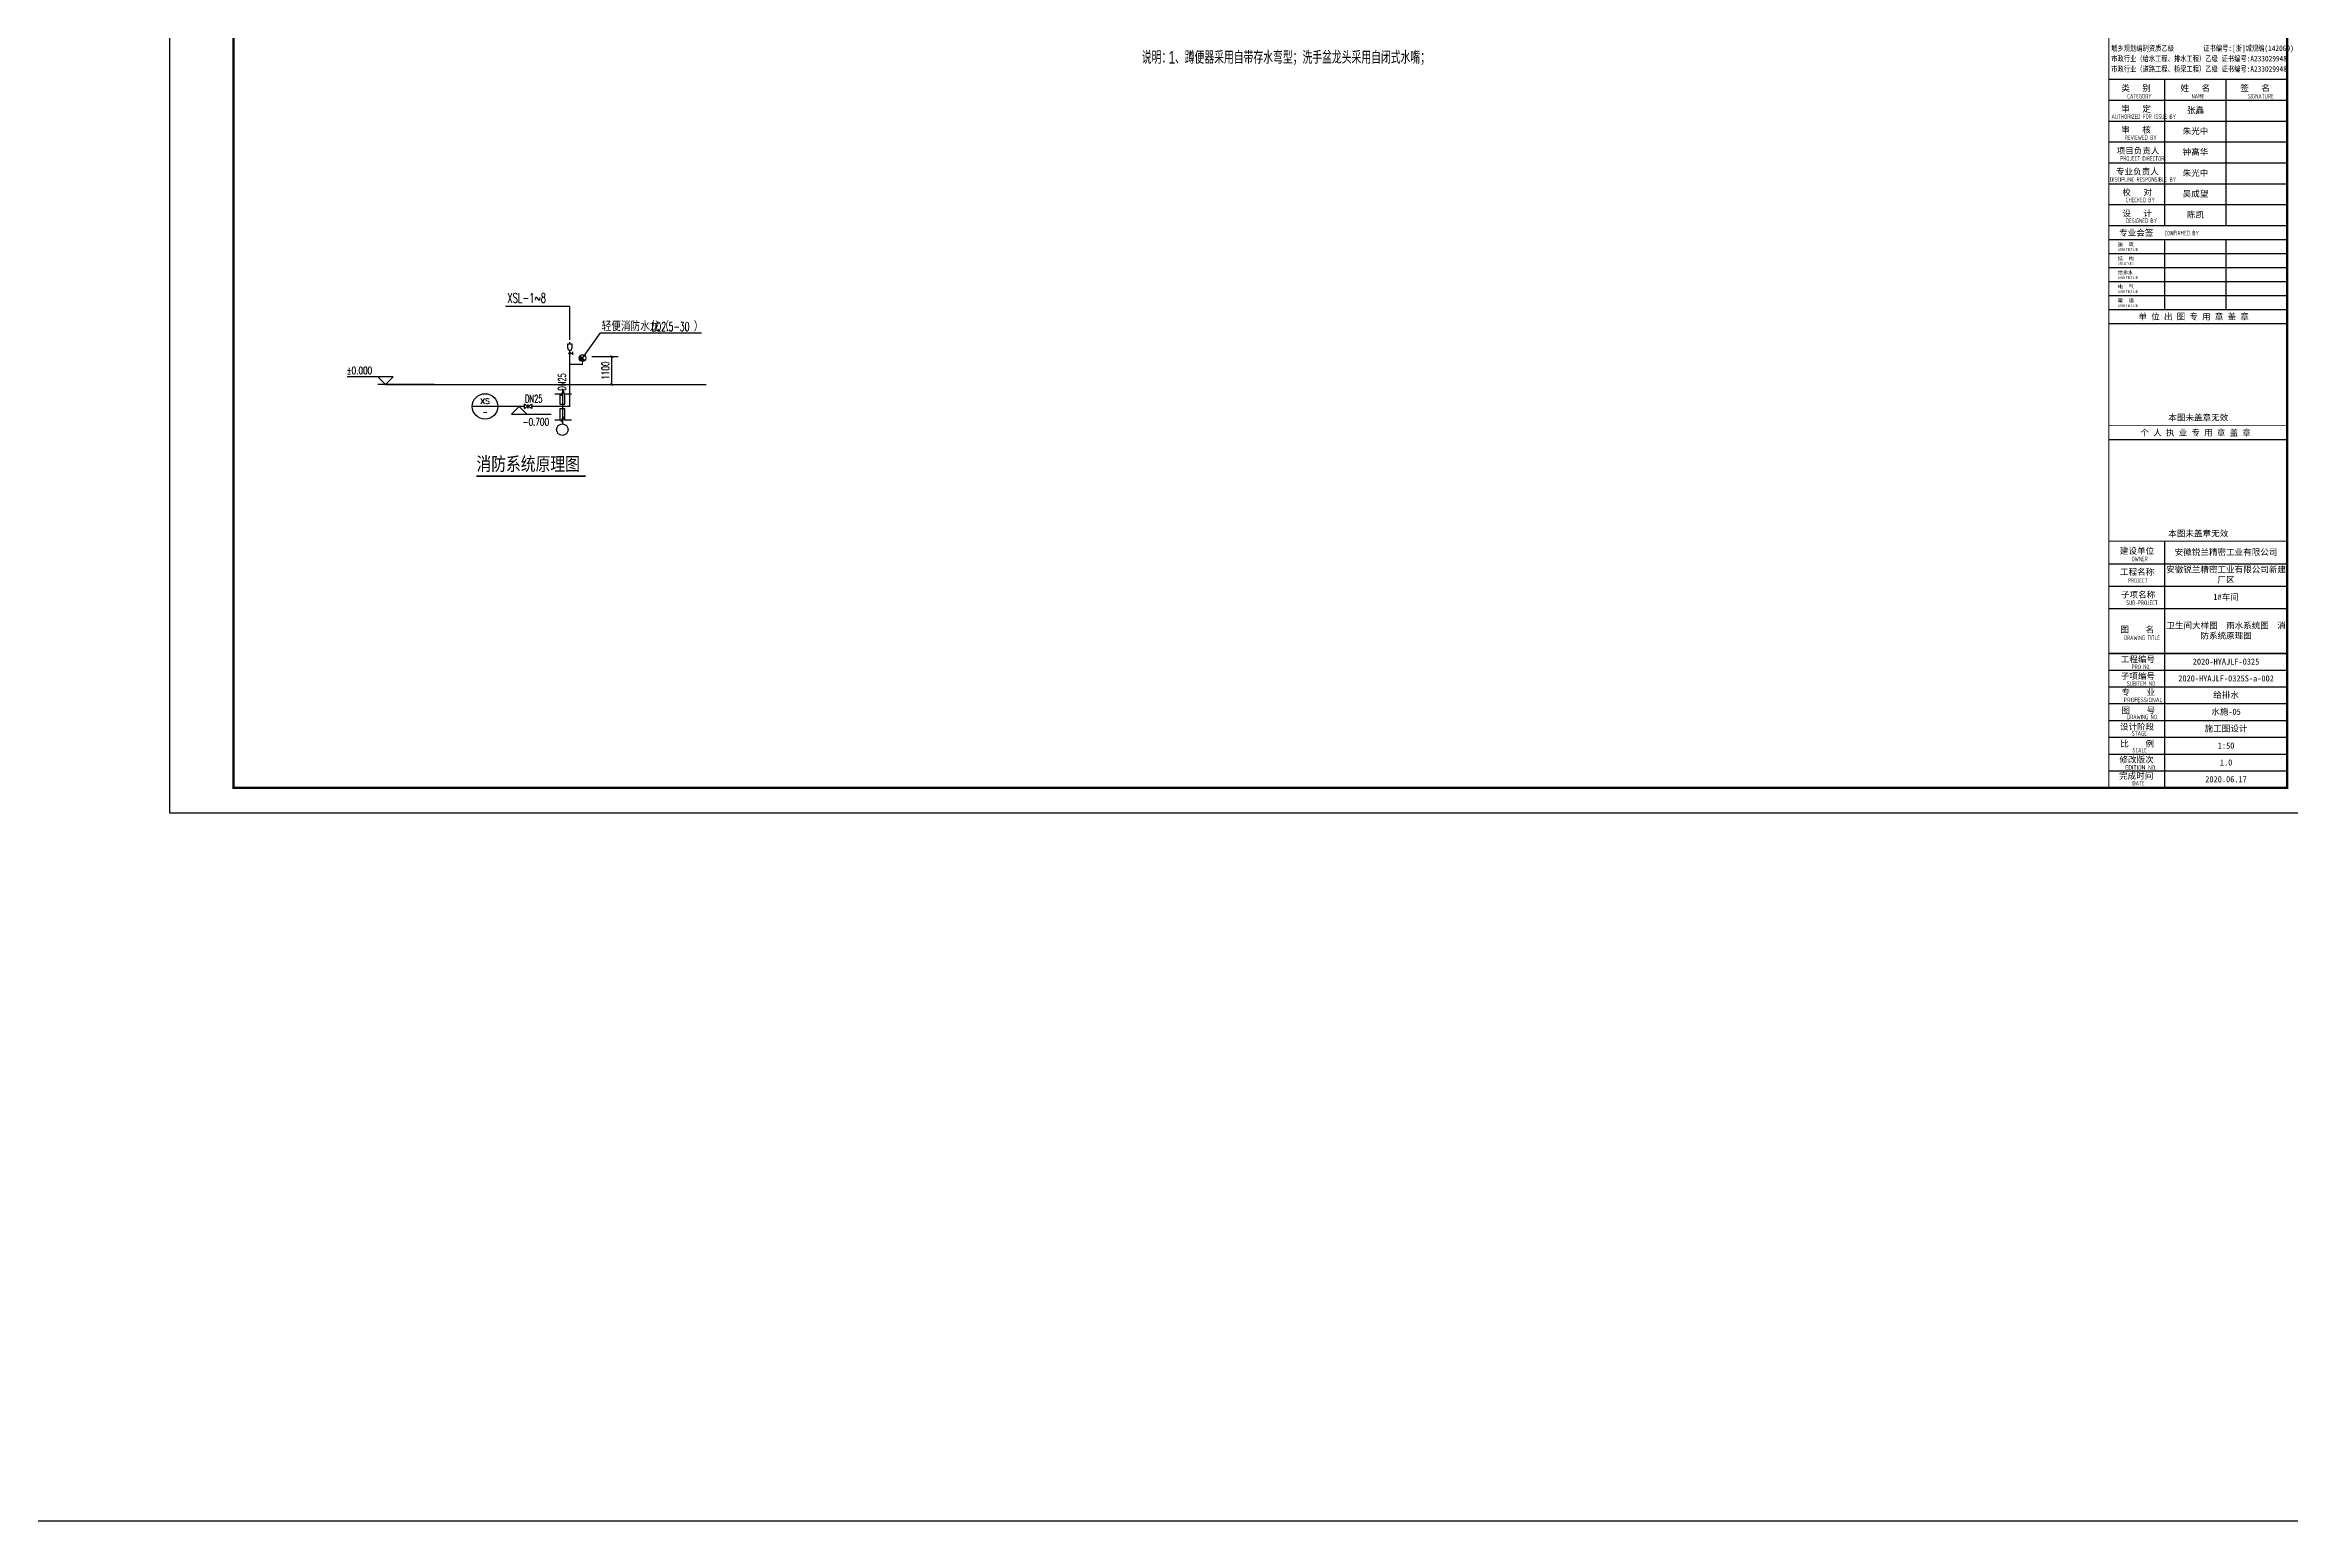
# Model space of a CAD drawing. Extents: x -440213 to 892209, y -122574 to 646408.
# Drawn here: x -19259 to 24817, y 155378 to 184358 of the extents above; entities that cross this region are included whole.
import ezdxf
from ezdxf.enums import TextEntityAlignment as Align

# ---------------------------------------------------------------- set-up
doc = ezdxf.new("R2010")
doc.units = 0
doc.header["$LTSCALE"] = 1000
doc.header["$MEASUREMENT"] = 0
doc.linetypes.add('DOTE', pattern=[2.42, 2, -0.2, 0.02, -0.2])
doc.layers.get('Defpoints').update_dxf_attribs({"color": 250})
for name, color, linetype in [('0-建筑立面', 255, 'Continuous'), ('DIM_SYMB', 171, 'Continuous'), ('DIM_消防', 3, 'Continuous'), ('DOTE', 8, 'DOTE'), ('EQUIP_消火栓', 7, 'Continuous'), ('PIPE-消防', 1, 'Continuous'), ('PUB_DIM', 171, 'Continuous'), ('PUB_TEXT', 7, 'Continuous'), ('PUB_TITLE', 171, 'Continuous'), ('TEXT_消防', 7, 'Continuous'), ('TK', 4, 'Continuous'), ('TWT_DIM', 3, 'Continuous'), ('TWT_ELEV', 3, 'Continuous'), ('TWT_TEXT', 7, 'Continuous'), ('VALVE_喷淋', 7, 'Continuous'), ('VALVE_消防', 7, 'Continuous')]:
    doc.layers.add(name, color=color, linetype=linetype)
doc.styles.add('-宋体', font='', dxfattribs={"width": 0.8})
doc.styles.add('_TCH_DIM', font='SIMPLEX', dxfattribs={"bigfont": 'GBCBIG'})
doc.styles.add('_TCH_DIM_T3', font='SIMPLEX', dxfattribs={"width": 0.705882, "bigfont": 'GBCBIG'})
doc.styles.add('_TWT_CIRCLE', font='COMPLEX', dxfattribs={"width": 1.1, "height": 3, "bigfont": 'HZTXT'})
doc.styles.add('_TWT_PIPEDN', font='SIMPLEX', dxfattribs={"width": 0.8, "height": 3, "bigfont": 'HZTXT'})
doc.styles.add('_TWT_SERIAL', font='COMPLEX', dxfattribs={"width": 0.8, "height": 3, "bigfont": 'HZTXT'})
doc.styles.get("Standard").update_dxf_attribs({"font": 'gbenor.shx', "bigfont": 'gbcbig.shx'})
doc.styles.add('TSSD_REIN', font='tssdeng.shx', dxfattribs={"width": 0.7, "bigfont": 'tssdchn.shx'})
doc.styles.add('中西文等高字体', font='HZTXT_E.shx', dxfattribs={"width": 0.7, "bigfont": 'HZTXT.shx'})
doc.styles.add('图签宋体', font='', dxfattribs={"height": 300})
doc.styles.get('-宋体').set_extended_font_data('SimSun')
doc.styles.get('图签宋体').set_extended_font_data('NSimSun')
doc.dimstyles.new('_TWT_ARCH&&100', dxfattribs={"dimtxt": 297.5, "dimasz": 100, "dimexe": 250, "dimexo": 300, "dimgap": 100, "dimtad": 1, "dimdec": 0, "dimzin": 0, "dimdsep": 46, "dimtxsty": '_TCH_DIM_T3', "dimblk": 'ARCHTICK', "dimcen": 0.09, "dimclrt": 7, "dimazin": 2, "dimtfac": 1, "dimtdec": 0, "dimtix": 1, "dimtmove": 2, "dimatfit": 3, "dimfxl": 0, "dimtolj": 1, "dimtzin": 0, "dimarcsym": 0})

# ---------------------------------------------------------------- blocks, each defined once
blk = doc.blocks.new('$valve$00000669')
for p, q in [((0, 0), (212, 0)), ((108, 0), (108, -100)), ((287, 74), (433, 74)), ((433, 74), (433, -76)), ((433, 0), (500, 0)), ((158, -100), (58, -100)), ((433, -76), (287, -76))]:
    blk.add_line(p, q)
at = {"const_width": 31.2}
blk.add_lwpolyline([(108, 16, 1), (108, -16, 1)], format="xyb", close=True, dxfattribs=at)
blk.add_circle((108, 0), 31.2)
blk.add_arc((287, -1), 75, 90, 270)
blk = doc.blocks.new('_ArchTick')
at = {"color": 0, "linetype": 'ByBlock', "const_width": 0.4}
blk.add_lwpolyline([(-0.5, -0.5), (0.5, 0.5)], dxfattribs=at)
blk = doc.blocks.new('*D411')
at = {"layer": 'Defpoints', "color": 0}
for p in [(-6186119, -3099665), (-6185041, -3099665), (-6186119, -3100765)]:
    blk.add_point(p, dxfattribs=at)
at = {"layer": 'TWT_DIM', "color": 0, "lineweight": -2}
for p, q in [((-6185819, -3099665), (-6184791, -3099665)), ((-6185041, -3100765), (-6185041, -3099665)), ((-6185819, -3100765), (-6184791, -3100765))]:
    blk.add_line(p, q, dxfattribs=at)
at = {"layer": 'TWT_DIM', "color": 0, "lineweight": -2, "xscale": 100, "yscale": 100, "zscale": 100}
for p, rotation in [((-6185041, -3099665), 90), ((-6185041, -3100765), 270)]:
    blk.add_blockref('_ArchTick', p, dxfattribs=dict(at, rotation=rotation))
at = {"layer": 'TWT_DIM', "color": 7, "insert": (-6185290, -3100215), "char_height": 297.5, "attachment_point": 5, "rotation": 90, "style": '_TCH_DIM_T3'}
blk.add_mtext('\\A1;1100', dxfattribs=at)
blk = doc.blocks.new('$TwtSys$00000386')
blk.add_line((-93, 93, 0), (93, -93, 0))
blk.add_circle((0, 0, 0), 131)
at = {"color": 0}
for points in [[(34, -127, 0), (-127, 34, 0), (93, -93, 0), (-93, 93, 0)], [(-34, -127, 0), (-127, -34, 0), (34, -127, 0), (-127, 34, 0)], [(-93, -93, 0), (-93, -93, 0), (-34, -127, 0), (-127, -34, 0)]]:
    blk.add_solid(points, dxfattribs=at)
at = {"flags": 9}
blk.add_attdef('A', (0, 0, 0), '', height=0.00524, dxfattribs=at)
blk = doc.blocks.new('$VALVE$00000757')
for p, q in [((-293, 493), (-74, 493)), ((-74, 493), (-29, 423)), ((-29, 423), (33, 631)), ((0, 687), (0, 88)), ((0, 88), (0, -88)), ((33, 631), (72, 493)), ((72, 493), (355, 493)), ((-293, -528), (-74, -528)), ((-74, -528), (-29, -598)), ((-29, -598), (33, -390)), ((0, -88), (0, -687)), ((33, -390), (72, -528)), ((72, -528), (355, -528))]:
    blk.add_line(p, q)
for points in [[(-100, 493), (-100, 88)], [(-100, 88), (100, 88)], [(100, 88), (100, 493)], [(-100, -88), (-100, -528)], [(100, -88), (-100, -88)], [(100, -528), (100, -88)]]:
    blk.add_lwpolyline(points)
blk.add_circle((0, -911), 224)
blk = doc.blocks.new('$VALVE$00000296')
for points in [[(-125, 72), (-125, -72), (125, 72), (125, -72), (-125, 72)], [(0, 60), (0, -64)]]:
    blk.add_lwpolyline(points)
for p in [(-125, 0), (125, 0)]:
    blk.add_point(p)
blk = doc.blocks.new('GeYuanFrame_33735263', base_point=(20.09, 4.53))
at = {"layer": 'PUB_TITLE'}
for points in [[(803.09, 235.33), (803.09, 292.73)], [(827.09, 235.33), (827.09, 292.73)], [(803.09, 202.33), (803.09, 229.83)], [(827.09, 202.33), (827.09, 229.83)], [(803.09, 14.53), (803.09, 111.33)]]:
    blk.add_lwpolyline(points, dxfattribs=at)
at = {"layer": 'TK'}
for p, q in [((781.09, 284.53), (851.09, 284.53)), ((781.09, 276.33), (851.09, 276.33)), ((781.09, 268.13), (851.09, 268.13)), ((781.09, 259.93), (851.09, 259.93)), ((781.09, 251.73), (851.09, 251.73)), ((781.09, 243.53), (851.09, 243.53)), ((781.09, 235.33), (851.09, 235.33)), ((781.09, 235.33), (851.09, 235.33)), ((781.09, 102.53), (851.09, 102.53)), ((781.09, 93.73), (851.09, 93.73)), ((781.09, 84.93), (803.09, 84.93)), ((781.09, 84.93), (851.09, 84.93)), ((781.09, 67.37), (851.09, 67.37)), ((781.09, 67.33), (851.09, 67.33)), ((781.09, 60.77), (851.09, 60.77)), ((781.09, 54.17), (851.09, 54.17)), ((781.09, 47.57), (851.09, 47.57)), ((781.09, 40.97), (851.09, 40.97)), ((781.09, 34.37), (851.09, 34.37)), ((781.09, 27.77), (851.09, 27.77)), ((781.09, 21.17), (851.09, 21.17)), ((781.09, 14.53), (851.09, 14.53))]:
    blk.add_line(p, q, dxfattribs=at)
blk.add_lwpolyline([(20.09, 4.53), (20.09, 598.53), (861.09, 598.53), (861.09, 4.53)], close=True, dxfattribs=at)
at = {"layer": 'TK', "const_width": 1}
blk.add_lwpolyline([(45.09, 588.53), (851.09, 588.53), (851.09, 14.53), (45.09, 14.53)], close=True, dxfattribs=at)
at = {"layer": 'TK'}
for points, const_width in [([(781.09, 588.53), (781.09, 14.53)], 0.4), ([(781.09, 292.73), (851.09, 292.73)], 0.35), ([(781.09, 292.73), (851.09, 292.73)], 0.35), ([(781.09, 235.33), (851.09, 235.33)], 0.35), ([(781.09, 202.33), (851.09, 202.33)], 0.35), ([(781.09, 156.83), (851.09, 156.83)], 0.35), ([(781.09, 111.33), (851.09, 111.33)], 0.35), ([(781.09, 67.37), (851.09, 67.37)], 0.35)]:
    blk.add_lwpolyline(points, dxfattribs=dict(at, const_width=const_width))
for points in [[(781.09, 292.73), (851.09, 292.73)], [(781.09, 235.33), (851.09, 235.33)], [(781.09, 229.83), (851.09, 229.83)], [(781.09, 224.33), (851.09, 224.33)], [(781.09, 218.83), (851.09, 218.83)], [(781.09, 213.33), (851.09, 213.33)], [(781.09, 207.83), (851.09, 207.83)], [(781.09, 202.33), (851.09, 202.33)], [(781.09, 196.83), (851.09, 196.83)], [(781.09, 151.33), (851.09, 151.33)]]:
    blk.add_lwpolyline(points, dxfattribs=at)
for s, height, style, width, p in [('城乡规划编制资质乙级        证书编号:[浙]城规编(142069)', 2.2, '-宋体', 0.8, (782, 303.82)), ('市政行业（给水工程、排水工程）乙级 证书编号:A233029948', 2.2, '-宋体', 0.8, (782, 299.74)), ('市政行业（道路工程、桥梁工程）乙级 证书编号:A233029948', 2.2, '-宋体', 0.8, (782, 295.69)), ('CATEGORY', 1.8, 'TSSD_REIN', 0.7, (788.32, 285.17)), ('NAME', 1.8, 'TSSD_REIN', 0.7, (813.51, 285.17)), ('SIGNATURE', 1.8, 'TSSD_REIN', 0.7, (835.66, 285.17)), ('AUTHORIZED FOR ISSUE BY', 1.8, 'TSSD_REIN', 0.7, (782.12, 277.17)), ('REVIEWED BY', 1.8, 'TSSD_REIN', 0.7, (787.36, 268.91)), ('PROJECT DIRECTOR', 1.8, 'TSSD_REIN', 0.7, (785.55, 260.74)), ('DISCIPLINE RESPONSIBLE BY', 1.8, 'TSSD_REIN', 0.7, (781.57, 252.48)), ('CHECKED BY', 1.8, 'TSSD_REIN', 0.7, (787.75, 244.44)), ('DESIGNED BY', 1.8, 'TSSD_REIN', 0.7, (787.76, 236.27)), ('CONFIRMED BY', 1.8, 'TSSD_REIN', 0.7, (802.94, 231.42)), ('ARCHITECTURE', 1.08, 'TSSD_REIN', 0.7, (784.65, 225.34)), ('STRUCTURE', 1.08, 'TSSD_REIN', 0.7, (784.65, 219.84)), ('ARCHITECTURE', 1.08, 'TSSD_REIN', 0.7, (784.65, 214.34)), ('ARCHITECTURE', 1.08, 'TSSD_REIN', 0.7, (784.65, 208.84)), ('ARCHITECTURE', 1.08, 'TSSD_REIN', 0.7, (784.65, 203.34)), ('OWNER', 1.8, 'TSSD_REIN', 0.7, (789.98, 103.48)), ('PROJECT', 1.8, 'TSSD_REIN', 0.7, (788.52, 95.02)), ('SUB-PROJECT', 1.8, 'TSSD_REIN', 0.7, (787.86, 86.3)), ('DRAWING TITLE', 1.8, 'TSSD_REIN', 0.7, (786.97, 72.53)), ('PRO N0.', 1.8, 'TSSD_REIN', 0.7, (790.01, 61.15)), ('SUBITEM NO.', 1.8, 'TSSD_REIN', 0.7, (788.15, 54.58)), ('PROFESSIONAL', 1.8, 'TSSD_REIN', 0.8, (786.88, 48.15)), ('DRAWING NO.', 1.8, 'TSSD_REIN', 0.7, (788.19, 41.45)), ('STAGE', 1.8, 'TSSD_REIN', 0.7, (790.09, 35.03)), ('SCALE', 1.8, 'TSSD_REIN', 0.7, (790.38, 28.42)), ('EDITION NO.', 1.8, 'TSSD_REIN', 0.8, (787.53, 21.64)), ('DATE', 1.8, 'TSSD_REIN', 0.7, (790.33, 15.45))]:
    blk.add_text(s, height=height, dxfattribs=dict(at, style=style, width=width)).set_placement(p)
at = {"layer": 'TK', "style": '图签宋体'}
for s, height, p in [('类   别', 2.4, (785.97, 288.09)), ('审   定', 2.4, (785.97, 279.89)), ('姓   名', 2.4, (809.2, 288.09)), ('签   名', 2.4, (832.68, 288.09)), ('审   核', 2.4, (785.97, 271.69)), ('项目负责人', 2.4, (784.13, 263.49)), ('专业负责人', 2.4, (783.89, 255.29)), ('校   对', 2.4, (786.38, 247.09)), ('设   计', 2.4, (786.36, 238.89)), ('专业会签', 2.4, (785.12, 231.24)), ('结  构', 1.44, (784.61, 221.61)), ('建  筑', 1.44, (784.61, 227.11)), ('给排水', 1.44, (784.61, 216.11)), ('电  气', 1.44, (784.61, 210.61)), ('暖  通', 1.44, (784.61, 205.11)), ('单 位 出 图 专 用 章 盖 章', 2.4, (792.72, 198.35)), ('本图未盖章无效', 2.4, (804.43, 158.7)), ('个 人 执 业 专 用 章 盖 章', 2.4, (793.52, 152.77)), ('本图未盖章无效', 2.4, (804.43, 113.2)), ('建设单位', 2.4, (785.39, 106.33)), ('工程名称', 2.4, (785.47, 98.12)), ('子项名称', 2.4, (785.85, 89.14)), ('图    名', 2.4, (785.63, 75.5)), ('工程编号', 2.4, (785.77, 63.77)), ('子项编号', 2.4, (785.77, 57.19)), ('专    业', 2.4, (786.01, 50.88)), ('图    号', 2.4, (786.02, 43.77)), ('设计阶段', 2.4, (785.45, 37.32)), ('修改版次', 2.4, (785.24, 24.41)), ('比    例', 2.4, (785.59, 30.63)), ('完成时间', 2.4, (785.11, 18.02))]:
    blk.add_text(s, height=height, dxfattribs=at).set_placement(p)
at = {"layer": 'TK', "char_height": 2.4, "attachment_point": 5, "style": '图签宋体'}
for s, insert, width in [('张矗', (815.09, 280.4), 24), ('朱光中', (815.09, 272.23), 24), ('钟高华', (815.09, 264.03), 24), ('朱光中', (815.09, 255.76), 24), ('吴成望', (815.09, 247.63), 24), ('陈凯', (815.09, 239.43), 24), ('安徽锐兰精密工业有限公司', (827.09, 106.93), 48), ('安徽锐兰精密工业有限公司新建厂区', (827.09, 98.13), 48), ('1#车间', (827.09, 89.33), 48), ('卫生间大样图  雨水系统图  消防系统原理图', (827.09, 76.13), 48), ('2020-HYAJLF-0325', (827.09, 64.07), 48), ('2020-HYAJLF-0325S-a-002', (827.09, 57.47), 48), ('水施-05', (827.09, 44.27), 48), ('给排水', (827.09, 50.87), 48), ('施工图设计', (827.09, 37.67), 48), ('1:50', (827.09, 31.07), 48), ('2020.06.17', (827.09, 17.88), 48), ('1.0', (827.09, 24.47), 48)]:
    blk.add_mtext(s, dxfattribs=dict(at, insert=insert, width=width))
blk = doc.blocks.new('1324')
at = {"layer": 'PIPE-消防', "linetype": 'Continuous'}
for points in [[(-6186188.9, -3099971.1), (-6186188.9, -3099996.1), (-6186163.9, -3099996.1)], [(-6186188.9, -3099971.1), (-6186163.9, -3099971.1), (-6186163.9, -3099996.1)], [(-6186688.9, -3101621.1), (-6186688.9, -3101646.1), (-6186663.9, -3101646.1)], [(-6186688.9, -3101621.1), (-6186663.9, -3101621.1), (-6186663.9, -3101646.1)]]:
    blk.add_hatch(color=256, dxfattribs=at).paths.add_polyline_path(points)
at = {"color": 3}
for p, q in [((-6186188.9, -3099721.1, 0), (-6185489.7, -3098729.3, 0)), ((-6185489.7, -3098729.3, 0), (-6181524.4, -3098729.3, 0))]:
    blk.add_line(p, q, dxfattribs=at)
at = {"layer": 'DIM_消防'}
for p, q in [((-6186688.9, -3097699.8), (-6189211.1, -3097699.8)), ((-6186688.9, -3099009.7), (-6186688.9, -3097699.8)), ((-6189513.7, -3101621.1), (-6190513.7, -3101621.1))]:
    blk.add_line(p, q, dxfattribs=at)
blk.add_circle((-6190013.7, -3101621.1), 500, dxfattribs=at)
at = {"layer": 'DOTE', "color": 9, "ltscale": 10}
blk.add_line((-6193922.4, -3100765.3), (-6181338.4, -3100765.3), dxfattribs=at)
at = {"layer": 'PIPE-消防', "linetype": 'Continuous', "const_width": 50}
for points in [[(-6186688.9, -3099971.1), (-6186688.9, -3099654.6)], [(-6186688.9, -3099971.1), (-6186188.9, -3099971.1)], [(-6186688.9, -3101321.1), (-6186688.9, -3099971.1)], [(-6186188.9, -3099971.1), (-6186188.9, -3099852.1)], [(-6189493.3, -3101621.1), (-6188481.2, -3101621.1)], [(-6188181.2, -3101621.1), (-6186688.9, -3101621.1)], [(-6186688.9, -3101621.1), (-6186688.9, -3101321.1)]]:
    blk.add_lwpolyline(points, dxfattribs=at)
at = {"layer": 'TWT_ELEV'}
for p, q in [((-6188679.8, -3101621.1), (-6188979.8, -3101921.1)), ((-6188979.8, -3101921.1), (-6187414.8, -3101921.1)), ((-6188679.8, -3101621.1), (-6188379.8, -3101921.1))]:
    blk.add_line(p, q, dxfattribs=at)
at = {"layer": 'EQUIP_消火栓'}
blk.add_blockref('$TwtSys$00000386', (-6186188.9, -3099721.1), dxfattribs=at)
at = {"layer": 'VALVE_喷淋', "xscale": 1.125, "yscale": 1.125, "zscale": 1.125, "rotation": 89.99999999999999}
blk.add_blockref('$valve$00000669', (-6186688.9, -3099654.6), dxfattribs=at)
at = {"layer": 'VALVE_消防'}
blk.add_blockref('$VALVE$00000757', (-6186980.6, -3101621.1), dxfattribs=at)
at = {"layer": 'VALVE_消防', "xscale": 1.2, "yscale": 1.2, "zscale": 1.2}
blk.add_blockref('$VALVE$00000296', (-6188331.2, -3101621.1), dxfattribs=at)
at = {"layer": 'DIM_消防', "color": 7, "style": '_TWT_CIRCLE'}
blk.add_text('XS', height=211.98, dxfattribs=at).set_placement((-6190202.4, -3101520.7), (-6189824.9, -3101520.7), align=Align.FIT)
at = {"layer": 'DIM_消防', "color": 7, "style": '_TWT_CIRCLE', "width": 0.777778}
blk.add_text('-', height=258.7, dxfattribs=at).set_placement((-6190108.5, -3101972.7), (-6189918.8, -3101972.7), align=Align.FIT)
at = {"layer": 'TEXT_消防', "linetype": 'Continuous', "style": '_TWT_PIPEDN', "width": 0.64}
blk.add_text('DN25', height=300, rotation=90, dxfattribs=at).set_placement((-6186838.9, -3100998.1))
blk.add_text('DN25', height=300, dxfattribs=at).set_placement((-6188443.1, -3101471.1))
at = {"layer": 'TWT_TEXT'}
for s, height, style, width, p in [('XSL-1~8', 375, '_TWT_SERIAL', 0.64, (-6189136.1, -3097549.8)), ('轻便消防水龙（', 350, '_TWT_PIPEDN', 0.8, (-6185437.5, -3098661.3, 0)), ('LQ2.5-30', 350, '_TWT_PIPEDN', 0.64, (-6183477.5, -3098661.3, 0)), ('）', 350, '_TWT_PIPEDN', 0.8, (-6181824.2, -3098661.3, 0)), ('-0.700', 297.5, '_TCH_DIM', 0.705882, (-6188544.8, -3102376.1))]:
    blk.add_text(s, height=height, dxfattribs=dict(at, style=style, width=width)).set_placement(p)
at = {"layer": 'TWT_DIM'}
dim = blk.add_aligned_dim(p1=(-6186118.9, -3100765.3), p2=(-6186118.9, -3099665.3), distance=-1077.8, dimstyle='_TWT_ARCH&&100', dxfattribs=at)
dim.commit()
dim.dimension.update_dxf_attribs({"geometry": '*D411', "text_midpoint": (-6185289.8, -3100215.3)})

msp = doc.modelspace()

# ---------------------------------------------------------------- linework, layer by layer
at = {"layer": '0-建筑立面'}
msp.add_lwpolyline([(-131952.3, 646408.2), (246254.4, 646408.2), (246254.4, 155378.1), (-131952.3, 155378.1)], close=True, dxfattribs=at)
at = {"layer": 'DIM_SYMB', "const_width": 35}
msp.add_lwpolyline([(-10791.1, 175892.2), (-8647.6, 175892.2)], dxfattribs=at)
at = {"layer": 'PUB_DIM'}
for p, q in [((-12426.6, 177838.5), (-13326.6, 177838.5)), ((-12576.6, 177688.5), (-12726.6, 177838.5)), ((-11622.9, 177688.5), (-12726.6, 177688.5)), ((-12576.6, 177688.5), (-12426.6, 177838.5))]:
    msp.add_line(p, q, dxfattribs=at)

# ---------------------------------------------------------------- block references
at = {"xscale": 0.5, "yscale": 0.5, "zscale": 0.5}
msp.add_blockref('1324', (3084384.6, 1728071.1), dxfattribs=at)
at = {"layer": '0-建筑立面', "xscale": 50, "yscale": 50, "zscale": 50}
msp.add_blockref('GeYuanFrame_33735263', (-16808.6, 169273.5), dxfattribs=at)

# ---------------------------------------------------------------- texts
at = {"layer": 'PUB_TEXT'}
for s, height, style, width, p in [('%%P0.000', 148.75, '_TCH_DIM', 0.705882, (-13341.6, 177891)), ('消防系统原理图', 265.82, '-宋体', 0.8, (-10791.1, 175999.2))]:
    msp.add_text(s, height=height, dxfattribs=dict(at, style=style, width=width)).set_placement(p)
at = {"layer": 'TWT_TEXT', "style": '中西文等高字体', "width": 0.7}
for s, p in [('说明：', (2265.2, 183986.6)), ('、蹲便器采用自带存水弯型；洗手盆龙头采用自闭式水嘴；', (2915.2, 183986.6)), ('1', (2790.2, 183986.6))]:
    msp.add_text(s, height=250, dxfattribs=at).set_placement(p)

doc.saveas('drawing.dxf')
